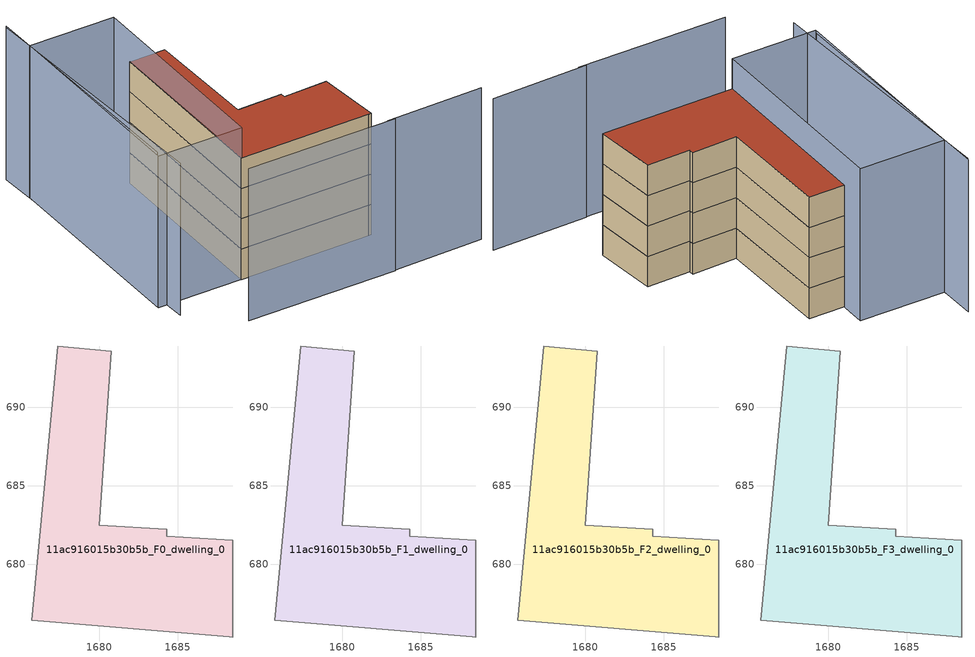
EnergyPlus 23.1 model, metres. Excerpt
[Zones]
11ac916015b30b5b_F0_dwelling_0
 floor ground (EU_floor_Construction): 1680.77,693.55 1679.98,682.49 1684.3,682.23 1684.28,681.79 1688.47,681.54 1688.47,675.37 1688.25,675.38 1675.71,676.42 1677.34,693.88 z0
 wall adiabatic (EU_wall_Construction): 1688.25,675.38 1688.47,675.37 1688.47,681.54 1684.28,681.79 1684.3,682.23 1679.98,682.49 1680.77,693.55 1677.34,693.88 1675.71,676.42 1688.25,675.38 z0:3
11ac916015b30b5b_F1_dwelling_0
 floor to 11ac916015b30b5b_F0_dwelling_0 (EU_floor_Construction): 1680.77,693.55 1679.98,682.49 1684.3,682.23 1684.28,681.79 1688.47,681.54 1688.47,675.37 1688.25,675.38 1675.71,676.42 1677.34,693.88 z3
 wall adiabatic (EU_wall_Construction): 1688.25,675.38 1688.47,675.37 1688.47,681.54 1684.28,681.79 1684.3,682.23 1679.98,682.49 1680.77,693.55 1677.34,693.88 1675.71,676.42 1688.25,675.38 z3:6
11ac916015b30b5b_F2_dwelling_0
 floor to 11ac916015b30b5b_F1_dwelling_0 (EU_floor_Construction): 1680.77,693.55 1679.98,682.49 1684.3,682.23 1684.28,681.79 1688.47,681.54 1688.47,675.37 1688.25,675.38 1675.71,676.42 1677.34,693.88 z6
 wall adiabatic (EU_wall_Construction): 1688.25,675.38 1688.47,675.37 1688.47,681.54 1684.28,681.79 1684.3,682.23 1679.98,682.49 1680.77,693.55 1677.34,693.88 1675.71,676.42 1688.25,675.38 z6:9
11ac916015b30b5b_F3_dwelling_0
 floor to 11ac916015b30b5b_F2_dwelling_0 (EU_floor_Construction): 1680.77,693.55 1679.98,682.49 1684.3,682.23 1684.28,681.79 1688.47,681.54 1688.47,675.37 1688.25,675.38 1675.71,676.42 1677.34,693.88 z9
 wall adiabatic (EU_wall_Construction): 1688.25,675.38 1688.47,675.37 1688.47,681.54 1684.28,681.79 1684.3,682.23 1679.98,682.49 1680.77,693.55 1677.34,693.88 1675.71,676.42 1688.25,675.38 z9:12
 roof outside (EU_roof_Construction): 1688.47,675.37 1688.47,681.54 1684.28,681.79 1684.3,682.23 1679.98,682.49 1680.77,693.55 1677.34,693.88 1675.71,676.42 1688.25,675.38 z12
shading: 1672.39,671.04 1686.73,669.8 / 1686.04,669.88 1695.31,669.28 / 1668.35,675.15 1669.52,700.52 / 1669.64,700.73 1667.88,677.67 / 1669.36,697.11 1677.57,696.37 / 1677.57,696.37 1675.77,676.42 / 1675.77,676.42 1667.56,677.16 / 1667.56,677.16 1669.36,697.11 z0:15
[Building]
EU S2 Campaign: North Axis=0; Terrain=City; Solar Distribution=FullExterior
[Site:Location]
Bologna: Latitude=44.5; Longitude=11.25; Time Zone=1; Elevation=37
[SizingPeriod:WeatherFileDays]
AnnualSizingPeriod: Begin Month=1; Begin Day of Month=1; End Month=12; End Day of Month=31; Day of Week for Start Day=Monday; Use Weather File Daylight Saving Period=No; Use Weather File Rain and Snow Indicators=No
[MATERIAL]
EU_InternalMass_Material: Roughness=MediumRough; Thickness=0.1; Conductivity=1; Density=1800; Specific Heat=900; Thermal Absorptance=0.9; Solar Absorptance=0.7; Visible Absorptance=0.7
[MATERIAL:NOMASS] Roughness=MediumRough; Thermal Absorptance=0.9; Solar Absorptance=0.7; Visible Absorptance=0.7
Name | Thermal Resistance
EU_wall_NoMass | 0.937881
EU_roof_NoMass | 0.548572
EU_floor_NoMass | 0.71348
[CONSTRUCTION]
EU_wall_Construction: EU_wall_NoMass
EU_roof_Construction: EU_roof_NoMass
EU_floor_Construction: EU_floor_NoMass
EU_InternalMass_Construction: EU_InternalMass_Material
[ZONE] Type=1; Multiplier=1; Ceiling Height=autocalculate; Volume=355.873; Floor Area=autocalculate; Part of Total Floor Area=Yes
11ac916015b30b5b_F0_dwelling_0; 11ac916015b30b5b_F1_dwelling_0; 11ac916015b30b5b_F2_dwelling_0; 11ac916015b30b5b_F3_dwelling_0
[INTERNALMASS] Construction=EU_InternalMass_Construction; Surface Area=118.624
Name | Zone or ZoneList
11ac916015b30b5b_F0_dwelling_0_EU_InternalMass | 11ac916015b30b5b_F0_dwelling_0
11ac916015b30b5b_F1_dwelling_0_EU_InternalMass | 11ac916015b30b5b_F1_dwelling_0
11ac916015b30b5b_F2_dwelling_0_EU_InternalMass | 11ac916015b30b5b_F2_dwelling_0
11ac916015b30b5b_F3_dwelling_0_EU_InternalMass | 11ac916015b30b5b_F3_dwelling_0
[OTHEREQUIPMENT] Fuel Type=Electricity; Design Level Calculation Method=Watts/Area; Power per Zone Floor Area=1; Fraction Latent=0; Fraction Radiant=0; Fraction Lost=0; Carbon Dioxide Generation Rate=0; EndUse Subcategory=EU_Step8_InternalGains
Name | Zone or ZoneList or Space or SpaceList | Schedule
EU_Step8_InternalGain_11ac916015b30b5b_F0_dwelling_0_f000 | 11ac916015b30b5b_F0_dwelling_0 | EU_Step8_GainSchedule_11ac916015b30b5b_F0_dwelling_0_f000
EU_Step8_InternalGain_11ac916015b30b5b_F1_dwelling_0_f000 | 11ac916015b30b5b_F1_dwelling_0 | EU_Step8_GainSchedule_11ac916015b30b5b_F1_dwelling_0_f000
EU_Step8_InternalGain_11ac916015b30b5b_F2_dwelling_0_f000 | 11ac916015b30b5b_F2_dwelling_0 | EU_Step8_GainSchedule_11ac916015b30b5b_F2_dwelling_0_f000
EU_Step8_InternalGain_11ac916015b30b5b_F3_dwelling_0_f000 | 11ac916015b30b5b_F3_dwelling_0 | EU_Step8_GainSchedule_11ac916015b30b5b_F3_dwelling_0_f000
[ZONEVENTILATION:DESIGNFLOWRATE] Schedule=EU_AlwaysOn; Design Flow Rate Calculation Method=AirChanges/Hour; Air Changes per Hour=0.687892; Ventilation Type=Natural; Fan Pressure Rise=0; Fan Total Efficiency=1; Constant Term Coefficient=1; Temperature Term Coefficient=0; Velocity Term Coefficient=0; Velocity Squared Term Coefficient=0; Minimum Indoor Temperature=-100; Maximum Indoor Temperature=100; Delta Temperature=-100; Minimum Outdoor Temperature=-100; Maximum Outdoor Temperature=100; Maximum Wind Speed=40
Name | Zone or ZoneList or Space or SpaceList
EU_ConstantAir_11ac916015b30b5b_F0_dwelling_0 | 11ac916015b30b5b_F0_dwelling_0
EU_ConstantAir_11ac916015b30b5b_F1_dwelling_0 | 11ac916015b30b5b_F1_dwelling_0
EU_ConstantAir_11ac916015b30b5b_F2_dwelling_0 | 11ac916015b30b5b_F2_dwelling_0
EU_ConstantAir_11ac916015b30b5b_F3_dwelling_0 | 11ac916015b30b5b_F3_dwelling_0
[HVACTEMPLATE:THERMOSTAT] Constant Heating Setpoint=20; Constant Cooling Setpoint=50
EU_HeatOnly_11ac916015b30b5b_F0_dwelling_0; EU_HeatOnly_11ac916015b30b5b_F1_dwelling_0; EU_HeatOnly_11ac916015b30b5b_F2_dwelling_0; EU_HeatOnly_11ac916015b30b5b_F3_dwelling_0
[HVACTEMPLATE:ZONE:IDEALLOADSAIRSYSTEM] System Availability Schedule=EU_AlwaysOn; Maximum Heating Supply Air Temperature=50; Minimum Cooling Supply Air Temperature=13; Maximum Heating Supply Air Humidity Ratio=0.0156; Minimum Cooling Supply Air Humidity Ratio=0.0077; Heating Limit=NoLimit; Cooling Limit=NoLimit; Heating Availability Schedule=EU_AlwaysOn; Cooling Availability Schedule=EU_CoolingOff; Dehumidification Control Type=ConstantSensibleHeatRatio; Cooling Sensible Heat Ratio=0.7; Dehumidification Setpoint=60; Humidification Control Type=None; Humidification Setpoint=30; Outdoor Air Method=None; Outdoor Air Flow Rate per Person=0.00944; Outdoor Air Flow Rate per Zone Floor Area=0; Outdoor Air Flow Rate per Zone=0; Demand Controlled Ventilation Type=None; Outdoor Air Economizer Type=NoEconomizer; Heat Recovery Type=None; Sensible Heat Recovery Effectiveness=0.7; Latent Heat Recovery Effectiveness=0.65
Name | Template Thermostat
11ac916015b30b5b_F0_dwelling_0 | EU_HeatOnly_11ac916015b30b5b_F0_dwelling_0
11ac916015b30b5b_F1_dwelling_0 | EU_HeatOnly_11ac916015b30b5b_F1_dwelling_0
11ac916015b30b5b_F2_dwelling_0 | EU_HeatOnly_11ac916015b30b5b_F2_dwelling_0
11ac916015b30b5b_F3_dwelling_0 | EU_HeatOnly_11ac916015b30b5b_F3_dwelling_0
[SIZING:ZONE] Zone Cooling Design Supply Air Temperature Input Method=SupplyAirTemperature; Zone Cooling Design Supply Air Temperature=13; Zone Heating Design Supply Air Temperature Input Method=SupplyAirTemperature; Zone Heating Design Supply Air Temperature=50; Zone Cooling Design Supply Air Humidity Ratio=0.008; Zone Heating Design Supply Air Humidity Ratio=0.008; Cooling Design Air Flow Method=DesignDay; Cooling Design Air Flow Rate=0; Cooling Minimum Air Flow per Zone Floor Area=0.000762; Cooling Minimum Air Flow=0; Cooling Minimum Air Flow Fraction=0.2; Heating Design Air Flow Method=DesignDay; Heating Design Air Flow Rate=0; Heating Maximum Air Flow per Zone Floor Area=0.002032; Heating Maximum Air Flow=0.141576; Heating Maximum Air Flow Fraction=0.3; Account for Dedicated Outdoor Air System=No; Dedicated Outdoor Air System Control Strategy=NeutralSupplyAir; Dedicated Outdoor Air Low Setpoint Temperature for Design=autosize; Dedicated Outdoor Air High Setpoint Temperature for Design=autosize; Zone Load Sizing Method=Sensible Load Only No Latent Load; Zone Latent Cooling Design Supply Air Humidity Ratio Input Method=HumidityRatioDifference; Zone Cooling Design Supply Air Humidity Ratio Difference=0.005; Zone Latent Heating Design Supply Air Humidity Ratio Input Method=HumidityRatioDifference; Zone Humidification Design Supply Air Humidity Ratio Difference=0.005
11ac916015b30b5b_F0_dwelling_0; 11ac916015b30b5b_F1_dwelling_0; 11ac916015b30b5b_F2_dwelling_0; 11ac916015b30b5b_F3_dwelling_0
[SCHEDULE:CONSTANT]
Name | Hourly Value
EU_AlwaysOn | 1
EU_CoolingOff | 0
[SCHEDULE:FILE] Column Number=1; Rows to Skip at Top=0; Number of Hours of Data=8760; Column Separator=Comma; Interpolate to Timestep=No; Minutes per Item=60; Adjust Schedule for Daylight Savings=Yes
Name | File
EU_Step8_GainSchedule_11ac916015b30b5b_F0_dwelling_0_f000 | ../../schedules/11ac916015b30b5b/11ac916015b30b5b_F0_dwelling_0_f000_gain.csv
EU_Step8_GainSchedule_11ac916015b30b5b_F1_dwelling_0_f000 | ../../schedules/11ac916015b30b5b/11ac916015b30b5b_F1_dwelling_0_f000_gain.csv
EU_Step8_GainSchedule_11ac916015b30b5b_F2_dwelling_0_f000 | ../../schedules/11ac916015b30b5b/11ac916015b30b5b_F2_dwelling_0_f000_gain.csv
EU_Step8_GainSchedule_11ac916015b30b5b_F3_dwelling_0_f000 | ../../schedules/11ac916015b30b5b/11ac916015b30b5b_F3_dwelling_0_f000_gain.csv
